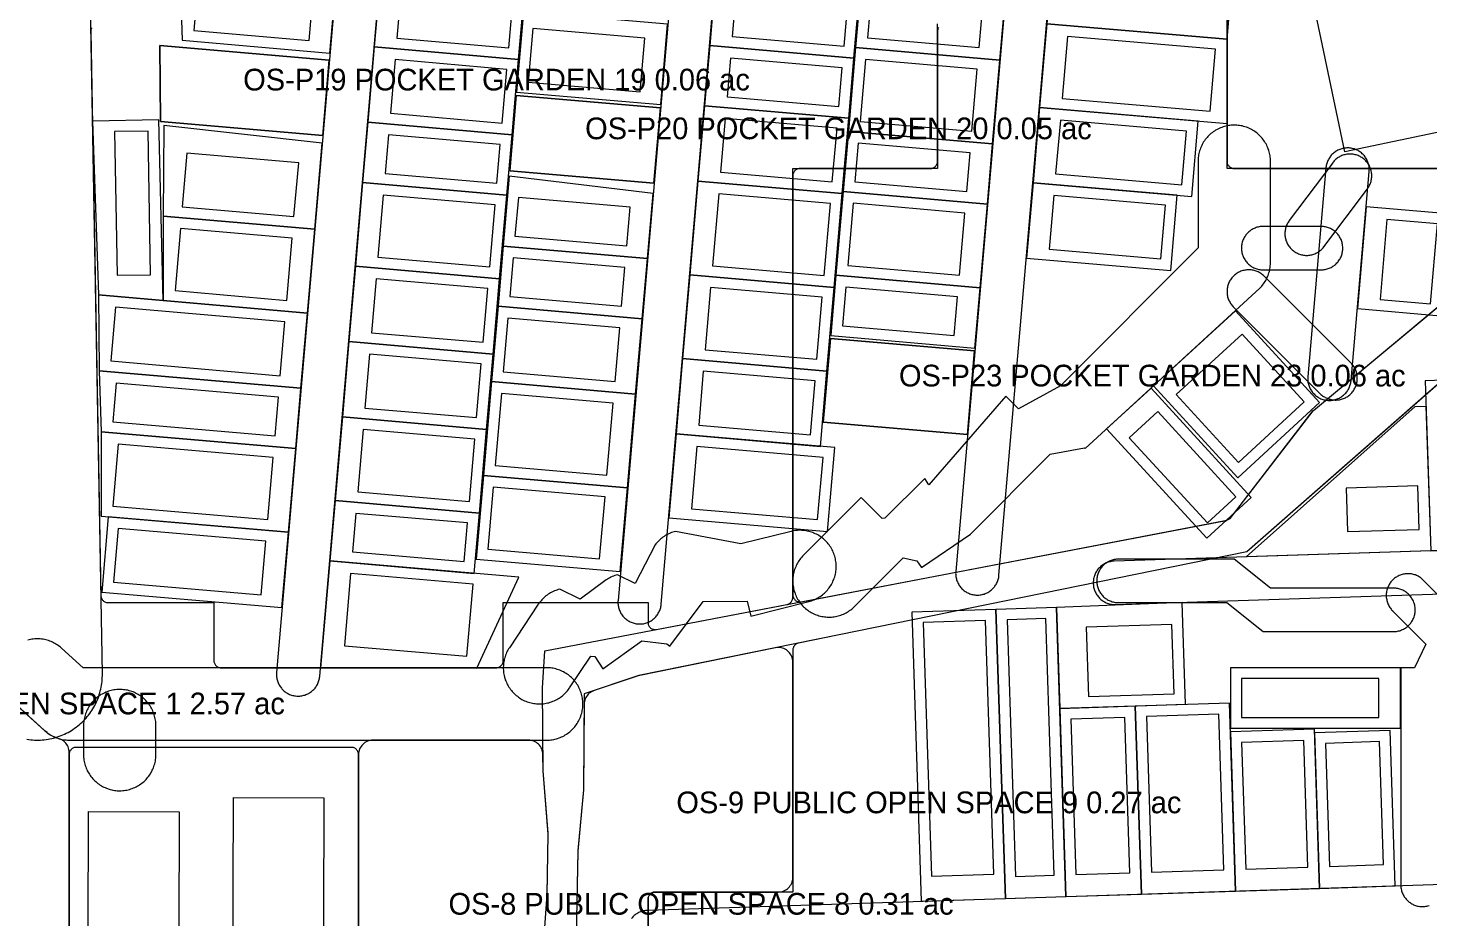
# Model space of a CAD drawing. Extents: x 32 to 940, y -21 to 684.
# Drawn here: x 294.3 to 487.9, y 126.4 to 249.4 of the extents above; entities that cross this region are included whole.
import ezdxf

# ---------------------------------------------------------------- set-up
doc = ezdxf.new("R2010")
doc.units = 0
for name, color, linetype, lineweight in [('BUILDING-CLUBHOUSE', 4, 'Continuous', 0), ('BUILDING-RETAIL', 6, 'Continuous', 0), ('GREEN-IN-VILLAS', 3, 'Continuous', 0), ('GREEN-RC', 3, 'Continuous', 0), ('PLOT', 4, 'Continuous', 0), ('ROAD-PRIMARY', 1, 'Continuous', 0), ('ROAD-TERTIARY', 7, 'Continuous', 0), ('SITE-BOUNDARY', 7, 'Continuous', 0), ('TEXT-ZONE', 7, 'Continuous', 0), ('VILLA-HOUSE', 7, 'Continuous', 0), ('ZONE-CLUBHOUSE', 4, 'Continuous', 0), ('ZONE-RETAIL', 6, 'Continuous', 0), ('ZONE-VILLAS', 2, 'Continuous', 0)]:
    doc.layers.add(name, color=color, linetype=linetype, lineweight=lineweight)

msp = doc.modelspace()

# ---------------------------------------------------------------- linework, layer by layer
at = {"layer": 'BUILDING-CLUBHOUSE'}
msp.add_lwpolyline([(476.3, 232.29), (467.42, 274.47), (488.51, 278.91), (497.39, 236.73)], close=True, dxfattribs=at)
at = {"layer": 'BUILDING-RETAIL'}
for points in [[(335.07, 92.96), (322.55, 93), (322.7, 143.08), (335.22, 143.04)], [(315.06, 91.02), (302.54, 91.06), (302.69, 141.14), (315.21, 141.1)]]:
    msp.add_lwpolyline(points, close=True, dxfattribs=at)
at = {"layer": 'GREEN-IN-VILLAS'}
for points in [[(312.55, 246.99), (312.65, 236.5), (312.65, 236.5), (312.65, 236.5), (335.06, 234.56), (335.06, 234.56), (335.06, 234.57), (335.96, 244.96), (335.96, 244.97), (335.96, 244.97), (312.56, 247), (312.55, 247)], [(360.89, 229.7), (360.9, 229.7), (380.81, 227.98), (380.82, 227.98), (380.82, 227.99), (381.72, 238.38), (381.72, 238.39), (381.71, 238.39), (361.8, 240.11), (361.79, 240.11), (361.79, 240.11), (360.89, 229.71)], [(404.21, 194.96), (404.22, 194.96), (424.13, 193.23), (424.13, 193.23), (424.13, 193.24), (425.13, 204.8), (425.13, 204.8), (425.13, 204.8), (405.22, 206.53), (405.21, 206.53), (405.21, 206.52), (404.21, 194.96)]]:
    msp.add_lwpolyline(points, close=True, dxfattribs=at)
at = {"layer": 'GREEN-RC'}
for points in [[(380, 112), (380, 128.98), (380, 129.02), (380, 129.05), (380.01, 129.15), (380.03, 129.24), (380.06, 129.34), (380.1, 129.43), (380.14, 129.51), (380.2, 129.59), (380.26, 129.67), (380.33, 129.74), (380.4, 129.8), (380.49, 129.86), (380.57, 129.9), (380.66, 129.94), (380.76, 129.97), (380.85, 129.99), (380.95, 130), (380.98, 130), (381.02, 130), (398, 130), (398.2, 130.01), (398.39, 130.04), (398.58, 130.09), (398.77, 130.15), (398.94, 130.24), (399.11, 130.34), (399.27, 130.45), (399.41, 130.59), (399.55, 130.73), (399.66, 130.89), (399.76, 131.06), (399.85, 131.23), (399.91, 131.42), (399.96, 131.61), (399.99, 131.8), (400, 132), (400, 161.8), (399.99, 161.99), (399.96, 162.19), (399.91, 162.38), (399.85, 162.56), (399.76, 162.74), (399.66, 162.91), (399.54, 163.07), (399.41, 163.21), (399.27, 163.35), (399.11, 163.46), (398.94, 163.56), (398.76, 163.65), (398.57, 163.71), (398.38, 163.76), (398.19, 163.79), (397.99, 163.8), (397.8, 163.79), (397.6, 163.76), (397.6, 163.76), (378.86, 159.94), (378.62, 159.88), (372.54, 157.84), (372.36, 157.77), (372.19, 157.69), (372.03, 157.59), (371.88, 157.47), (371.74, 157.34), (371.62, 157.2), (371.5, 157.04), (371.41, 156.88), (371.33, 156.7), (371.26, 156.53), (371.22, 156.34), (371.19, 156.15), (371.18, 155.96), (371.09, 144.18), (371.09, 144.16), (371.09, 144.15), (371.09, 144.13), (371.09, 144.11), (370.32, 135.74), (370.31, 135.6), (369.93, 117.04)], [(300, 92), (300, 148.98), (300, 149.02), (300, 149.05), (300.01, 149.09), (300.02, 149.29), (300.01, 149.49), (299.98, 149.69), (299.93, 149.88), (299.86, 150.07), (299.77, 150.24), (299.67, 150.41), (299.55, 150.57), (299.41, 150.72), (299.27, 150.85), (299.1, 150.97), (298.93, 151.07), (298.75, 151.15), (298.63, 151.19), (298.63, 151.19), (298.24, 151.32), (298.15, 151.35), (297.82, 151.5), (297.73, 151.54), (297.41, 151.72), (297.33, 151.77), (297.03, 151.98), (296.96, 152.04), (296.65, 152.29), (296.62, 152.32), (292.27, 156.27)], [(365.6, 123.26), (366.06, 129.58), (366.06, 129.69), (366.2, 137.93), (366.19, 138.12), (365.5, 146.73), (365.49, 146.75), (365.49, 146.76), (365.49, 146.77), (365.49, 146.77), (365.49, 146.78), (365.49, 146.8), (365.47, 149.02), (365.46, 149.21), (365.43, 149.4), (365.38, 149.59), (365.32, 149.78), (365.23, 149.95), (365.13, 150.12), (365.01, 150.28), (364.88, 150.42), (364.74, 150.55), (364.58, 150.67), (364.41, 150.77), (364.24, 150.85), (364.05, 150.91), (363.86, 150.96), (363.67, 150.99), (363.47, 151), (342, 151), (341.8, 150.99), (341.61, 150.96), (341.42, 150.91), (341.23, 150.85), (341.06, 150.76), (340.89, 150.66), (340.73, 150.55), (340.59, 150.41), (340.45, 150.27), (340.34, 150.11), (340.24, 149.94), (340.15, 149.77), (340.09, 149.58), (340.04, 149.39), (340.01, 149.2), (340, 149), (340, 100.42)]]:
    msp.add_lwpolyline(points, dxfattribs=at)
at = {"layer": 'PLOT'}
for points in [[(389.52, 258.57), (388.52, 247), (408.45, 245.27), (409.45, 256.84)], [(435.83, 258.34), (435.11, 250.01), (460.01, 247.86), (460.73, 256.19)], [(336.05, 245.96), (336.77, 254.29), (315.35, 256.14), (315.63, 247.73)], [(343.09, 257.22), (342.18, 246.8), (362.11, 245.08), (363.01, 255.49)], [(428.61, 244.99), (429.51, 255.4), (409.58, 257.12), (408.68, 246.71)], [(361.83, 240.57), (381.76, 238.85), (382.71, 249.96), (362.79, 251.68)], [(434.11, 238.44), (460, 236.21), (460.01, 247.86), (435.11, 250.01)], [(342.18, 246.8), (341.28, 236.39), (361.21, 234.67), (362.11, 245.08)], [(388.52, 247), (387.8, 238.67), (407.73, 236.94), (408.45, 245.27)], [(427.61, 233.42), (428.61, 244.99), (408.68, 246.71), (407.68, 235.14)], [(387.8, 238.67), (386.9, 228.26), (406.83, 226.53), (407.73, 236.94)], [(434.11, 238.44), (433.21, 228.03), (455.12, 226.14), (456.02, 236.55)], [(303.25, 236.54), (304.05, 212.53), (313.02, 211.75), (312.39, 236.71)], [(341.28, 236.39), (340.56, 228.06), (360.49, 226.34), (361.21, 234.67)], [(333.94, 221.6), (334.97, 233.51), (313.1, 235.95), (313.02, 223.41)], [(426.89, 225.09), (427.61, 233.42), (407.68, 235.14), (406.96, 226.81)], [(379.92, 217.57), (380.69, 226.56), (360.83, 228.95), (359.99, 219.29)], [(340.56, 228.06), (339.56, 216.49), (359.49, 214.77), (360.49, 226.34)], [(386.9, 228.26), (385.78, 215.3), (405.71, 213.57), (406.83, 226.53)], [(425.89, 213.52), (426.89, 225.09), (406.96, 226.81), (405.96, 215.24)], [(433.21, 228.03), (432.31, 217.62), (452.23, 215.9), (453.13, 226.31)], [(479.24, 224.71), (478.03, 210.65), (489.48, 209.66), (499.17, 222.99)], [(332.94, 210.03), (333.94, 221.6), (313.02, 223.41), (313.02, 211.75)], [(379.2, 209.24), (379.92, 217.57), (359.99, 219.29), (359.27, 210.96)], [(339.56, 216.49), (338.66, 206.08), (358.59, 204.35), (359.49, 214.77)], [(385.78, 215.3), (384.78, 203.73), (404.71, 202), (405.71, 213.57)], [(425.17, 205.19), (425.89, 213.52), (405.96, 215.24), (405.24, 206.91)], [(332.04, 199.62), (332.94, 210.03), (304.05, 212.53), (304.15, 202.03)], [(378.29, 198.82), (379.2, 209.24), (359.27, 210.96), (358.37, 200.55)], [(461.16, 210.34), (449.84, 199.96), (461.48, 187.27), (472.8, 197.65)], [(338.66, 206.08), (337.76, 195.67), (357.69, 193.94), (358.59, 204.35)], [(384.78, 203.73), (383.88, 193.31), (403.81, 191.59), (404.71, 202)], [(331.32, 191.29), (332.04, 199.62), (304.15, 202.03), (304.42, 193.61)], [(377.17, 185.86), (378.29, 198.82), (358.37, 200.55), (357.25, 187.59)], [(449.5, 199.65), (443.34, 194), (457.19, 178.89), (463.36, 184.54)], [(488.14, 177.18), (498.59, 177.52), (497.82, 201.01), (487.38, 200.67)], [(337.76, 195.67), (336.76, 184.1), (356.69, 182.37), (357.69, 193.94)], [(488.14, 177.18), (462.63, 176.35), (486.02, 197.12), (487.49, 197.17)], [(330.32, 179.72), (331.32, 191.29), (304.42, 193.61), (304.42, 181.96)], [(383.88, 193.31), (382.88, 181.74), (404.8, 179.85), (405.8, 191.42)], [(376.17, 174.3), (377.17, 185.86), (357.25, 187.59), (356.25, 176.02)], [(336.76, 184.1), (336.04, 175.77), (355.97, 174.04), (356.69, 182.37)], [(329.42, 169.31), (330.32, 179.72), (305.41, 181.87), (304.51, 171.46)], [(334.76, 161), (356.34, 160.95), (362.16, 173.51), (336.04, 175.77)], [(417.76, 128.72), (429.37, 129.09), (428.07, 169.07), (416.46, 168.69)], [(429.37, 129.09), (437.73, 129.37), (436.43, 169.34), (428.07, 169.07)], [(436.43, 169.34), (436.88, 155.35), (454.25, 155.96), (453.79, 170.02)], [(483.98, 152.64), (483.98, 161), (460.48, 161), (460.48, 152.64)], [(437.73, 129.37), (448.17, 129.71), (447.33, 155.69), (436.88, 155.35)], [(448.17, 129.71), (461.17, 130.13), (460.33, 156.11), (447.33, 155.69)], [(461.17, 130.13), (472.78, 130.51), (472.07, 152.49), (460.46, 152.12)], [(472.78, 130.51), (483.23, 130.85), (482.53, 152.33), (472.08, 151.99)]]:
    msp.add_lwpolyline(points, close=True, dxfattribs=at)
at = {"layer": 'ROAD-PRIMARY'}
for points in [[(294.17, 151.11), (294.43, 151.08), (294.7, 151.04), (294.96, 151.02), (295.23, 151.01), (295.5, 151), (295.76, 151), (296.03, 151.01), (296.3, 151.03), (296.56, 151.05), (296.83, 151.08), (297.09, 151.12), (297.35, 151.17), (297.62, 151.23), (297.87, 151.29), (298.13, 151.36), (298.39, 151.44), (298.64, 151.53), (298.89, 151.62), (299.13, 151.72), (299.38, 151.83), (299.62, 151.95), (299.86, 152.07), (300.09, 152.2), (300.32, 152.34), (300.54, 152.48), (300.76, 152.63), (300.98, 152.78), (301.19, 152.95), (301.4, 153.12), (301.6, 153.29), (301.8, 153.47), (301.99, 153.66), (302.17, 153.85), (302.35, 154.05), (302.52, 154.25), (302.69, 154.46), (302.85, 154.67), (303.01, 154.89), (303.16, 155.11), (303.3, 155.34), (303.43, 155.57), (303.56, 155.8), (303.68, 156.04), (303.8, 156.28), (303.9, 156.53), (304, 156.77), (304.09, 157.02), (304.18, 157.28), (304.25, 157.53), (304.32, 157.79), (304.39, 158.05), (304.44, 158.31), (304.49, 158.57), (304.52, 158.84), (304.56, 159.1), (304.58, 159.37), (304.59, 159.63), (304.6, 159.9), (304.6, 160.16), (296.6, 606.16)], [(292.24, 156.3), (296.64, 152.3), (296.78, 152.17), (296.93, 152.05), (297.08, 151.94), (297.24, 151.83), (297.41, 151.73), (297.57, 151.63), (297.74, 151.54), (297.92, 151.46), (298.09, 151.38), (298.27, 151.31), (298.45, 151.25), (298.64, 151.19), (298.82, 151.14), (299.01, 151.1), (299.2, 151.06), (299.39, 151.04), (299.58, 151.02), (299.77, 151), (299.96, 151), (366, 151), (366.19, 151), (366.38, 151.01), (366.58, 151.03), (366.77, 151.06), (366.96, 151.09), (367.14, 151.13), (367.33, 151.18), (367.51, 151.24), (367.7, 151.3), (367.88, 151.37), (368.05, 151.44), (368.23, 151.52), (368.4, 151.61), (368.56, 151.71), (368.73, 151.81), (368.89, 151.92), (369.04, 152.03), (369.19, 152.15), (369.34, 152.28), (369.48, 152.41), (369.61, 152.54), (369.74, 152.69), (369.87, 152.83), (369.99, 152.98), (370.1, 153.14), (370.21, 153.3), (370.31, 153.46), (370.4, 153.63), (370.49, 153.8), (370.57, 153.98), (370.65, 154.15), (370.71, 154.33), (370.77, 154.52), (370.83, 154.7), (370.88, 154.89), (370.91, 155.07), (370.95, 155.26), (370.97, 155.46), (370.99, 155.65), (371, 155.84), (371, 156.03), (371, 156.22), (370.98, 156.42), (370.96, 156.61), (370.94, 156.8), (370.9, 156.99), (370.86, 157.18), (370.81, 157.36), (370.75, 157.54), (370.69, 157.73), (370.62, 157.91), (370.55, 158.08), (370.46, 158.25), (370.37, 158.43), (370.28, 158.59), (370.17, 158.75), (370.06, 158.91), (369.95, 159.07), (369.83, 159.22), (369.7, 159.36), (369.57, 159.5), (369.43, 159.64), (369.29, 159.76), (369.14, 159.89), (368.99, 160.01), (368.83, 160.12), (368.67, 160.22), (368.51, 160.32), (368.34, 160.42), (368.17, 160.5), (368, 160.59), (367.82, 160.66), (367.64, 160.72), (367.45, 160.78), (367.27, 160.84), (367.08, 160.88), (366.89, 160.92), (366.7, 160.95), (366.51, 160.97), (366.32, 160.99), (366.13, 161), (366, 161), (301.93, 161), (298.96, 163.7), (298.82, 163.83), (298.67, 163.95), (298.51, 164.06), (298.36, 164.17), (298.19, 164.27), (298.03, 164.37), (297.86, 164.46), (297.69, 164.54), (297.51, 164.62), (297.33, 164.69), (297.15, 164.75), (296.96, 164.81), (296.78, 164.86), (296.59, 164.9), (296.4, 164.94), (296.21, 164.96), (296.02, 164.98), (295.83, 165), (295.63, 165), (295.44, 165), (295.25, 164.99), (295.06, 164.97), (294.87, 164.95), (294.68, 164.91), (294.49, 164.88), (294.3, 164.83)]]:
    msp.add_lwpolyline(points, dxfattribs=at)
for points in [[(405.14, 168), (405.34, 168.01), (405.53, 168.03), (405.72, 168.05), (405.91, 168.08), (406.1, 168.12), (406.28, 168.17), (406.47, 168.22), (406.65, 168.28), (406.83, 168.35), (407.01, 168.42), (407.18, 168.5), (407.36, 168.59), (407.52, 168.68), (407.69, 168.78), (407.85, 168.89), (408, 169), (408.15, 169.12), (408.3, 169.25), (408.44, 169.38), (408.54, 169.46), (415.26, 176.19), (417.15, 175.77), (417.77, 174.84), (424.54, 179.46), (435.57, 190.5), (440.29, 191.41), (440.38, 191.31), (464.54, 213.46), (464.67, 213.6), (464.8, 213.75), (464.92, 213.9), (465.04, 214.05), (465.15, 214.21), (465.25, 214.37), (465.35, 214.53), (465.44, 214.7), (465.52, 214.87), (465.6, 215.05), (465.68, 215.23), (465.74, 215.41), (465.8, 215.59), (465.85, 215.78), (465.89, 215.97), (465.93, 216.15), (465.96, 216.34), (465.98, 216.54), (465.99, 216.73), (466, 216.92), (466, 217), (466, 231), (466, 231.19), (465.99, 231.38), (465.97, 231.58), (465.94, 231.77), (465.91, 231.96), (465.87, 232.14), (465.82, 232.33), (465.76, 232.51), (465.7, 232.7), (465.63, 232.88), (465.56, 233.05), (465.48, 233.23), (465.39, 233.4), (465.29, 233.56), (465.19, 233.73), (465.08, 233.89), (464.97, 234.04), (464.85, 234.19), (464.72, 234.34), (464.59, 234.48), (464.45, 234.61), (464.31, 234.74), (464.17, 234.87), (464.02, 234.99), (463.86, 235.1), (463.7, 235.21), (463.54, 235.31), (463.37, 235.4), (463.2, 235.49), (463.02, 235.57), (462.85, 235.65), (462.67, 235.71), (462.48, 235.78), (462.3, 235.83), (462.11, 235.88), (461.93, 235.91), (461.74, 235.95), (461.54, 235.97), (461.35, 235.99), (461.16, 236), (460.97, 236), (460.78, 236), (460.58, 235.98), (460.39, 235.96), (460.2, 235.94), (460.01, 235.9), (459.82, 235.86), (459.64, 235.81), (459.45, 235.75), (459.27, 235.69), (459.09, 235.62), (458.92, 235.55), (458.75, 235.46), (458.57, 235.37), (458.41, 235.28), (458.25, 235.17), (458.09, 235.06), (457.93, 234.95), (457.78, 234.83), (457.64, 234.7), (457.5, 234.57), (457.36, 234.43), (457.24, 234.29), (457.11, 234.14), (456.99, 233.99), (456.88, 233.84), (456.77, 233.67), (456.68, 233.51), (456.58, 233.34), (456.5, 233.17), (456.42, 233), (456.34, 232.82), (456.28, 232.64), (456.22, 232.45), (456.16, 232.27), (456.12, 232.08), (456.08, 231.89), (456.05, 231.7), (456.03, 231.51), (456.01, 231.32), (456, 231.13), (456, 231), (456, 219.06), (436.97, 199.98), (431.21, 196.78), (429.46, 198.54), (418.82, 186.26), (418.23, 187.16), (412.71, 181.69), (412.36, 181.64), (409.46, 184.54), (401.46, 176.54), (401.33, 176.4), (401.2, 176.25), (401.08, 176.1), (400.96, 175.95), (400.85, 175.79), (400.75, 175.63), (400.65, 175.47), (400.56, 175.3), (400.48, 175.13), (400.4, 174.95), (400.32, 174.77), (400.26, 174.59), (400.2, 174.41), (400.15, 174.22), (400.11, 174.03), (400.07, 173.85), (400.04, 173.66), (400.02, 173.46), (400.01, 173.27), (400, 173.08), (400, 172.89), (400.01, 172.7), (400.02, 172.5), (400.05, 172.31), (400.08, 172.12), (400.12, 171.94), (400.16, 171.75), (400.21, 171.56), (400.27, 171.38), (400.34, 171.2), (400.41, 171.02), (400.49, 170.84), (400.57, 170.67), (400.67, 170.5), (400.77, 170.34), (400.87, 170.18), (400.98, 170.02), (401.1, 169.87), (401.22, 169.72), (401.35, 169.58), (401.49, 169.44), (401.63, 169.31), (401.77, 169.18), (401.92, 169.06), (402.07, 168.95), (402.23, 168.84), (402.39, 168.73), (402.56, 168.64), (402.73, 168.54), (402.9, 168.46), (403.08, 168.38), (403.26, 168.31), (403.44, 168.25), (403.62, 168.19), (403.81, 168.14), (404, 168.1), (404.19, 168.07), (404.38, 168.04), (404.57, 168.02), (404.76, 168.01), (404.95, 168)], [(365.17, 156), (365.36, 156.01), (365.55, 156.03), (365.74, 156.06), (365.93, 156.09), (366.12, 156.13), (366.31, 156.17), (366.49, 156.23), (366.68, 156.29), (366.86, 156.36), (367.03, 156.43), (367.21, 156.51), (367.38, 156.6), (367.54, 156.7), (367.71, 156.8), (367.87, 156.9), (368.02, 157.02), (368.17, 157.14), (368.32, 157.26), (368.46, 157.39), (368.6, 157.53), (368.73, 157.67), (368.85, 157.81), (368.97, 157.97), (369.09, 158.12), (369.16, 158.23), (372.09, 162.62), (372.63, 162.55), (373.77, 160.84), (379.12, 164.74), (382.6, 164.3), (383, 164), (387.62, 170.17), (393.7, 170.21), (394.21, 168.15), (402.21, 170.15), (402.4, 170.2), (402.58, 170.26), (402.76, 170.32), (402.94, 170.39), (403.12, 170.47), (403.29, 170.56), (403.46, 170.65), (403.62, 170.74), (403.79, 170.85), (403.94, 170.96), (404.1, 171.07), (404.25, 171.2), (404.39, 171.32), (404.53, 171.46), (404.66, 171.6), (404.79, 171.74), (404.91, 171.89), (405.03, 172.04), (405.14, 172.2), (405.25, 172.36), (405.34, 172.52), (405.44, 172.69), (405.52, 172.87), (405.6, 173.04), (405.67, 173.22), (405.74, 173.4), (405.8, 173.58), (405.85, 173.77), (405.89, 173.96), (405.93, 174.15), (405.96, 174.34), (405.98, 174.53), (405.99, 174.72), (406, 174.91), (406, 175.1), (405.99, 175.29), (405.98, 175.49), (405.95, 175.68), (405.92, 175.87), (405.89, 176.06), (405.84, 176.24), (405.79, 176.43), (405.73, 176.61), (405.67, 176.79), (405.6, 176.97), (405.52, 177.15), (405.43, 177.32), (405.34, 177.49), (405.24, 177.65), (405.13, 177.81), (405.02, 177.97), (404.9, 178.12), (404.78, 178.27), (404.65, 178.41), (404.52, 178.55), (404.38, 178.68), (404.24, 178.81), (404.09, 178.93), (403.93, 179.05), (403.78, 179.16), (403.61, 179.26), (403.45, 179.36), (403.28, 179.45), (403.11, 179.53), (402.93, 179.61), (402.75, 179.68), (402.57, 179.75), (402.39, 179.8), (402.2, 179.85), (402.01, 179.9), (401.82, 179.93), (401.63, 179.96), (401.44, 179.98), (401.25, 179.99), (401.06, 180), (400.87, 180), (400.67, 179.99), (400.48, 179.97), (400.29, 179.95), (400.1, 179.92), (399.91, 179.88), (399.79, 179.85), (392.84, 178.11), (383.79, 179.85), (383.6, 179.8), (383.42, 179.74), (383.24, 179.68), (383.06, 179.61), (382.88, 179.53), (382.71, 179.44), (382.54, 179.35), (382.38, 179.26), (382.21, 179.15), (382.06, 179.04), (381.9, 178.93), (381.75, 178.8), (381.61, 178.68), (381.47, 178.54), (381.34, 178.4), (381.21, 178.26), (381.09, 178.11), (381, 178), (378.21, 172.66), (375.79, 173.85), (375.6, 173.8), (375.42, 173.74), (375.24, 173.68), (375.06, 173.61), (374.88, 173.53), (374.71, 173.44), (374.54, 173.35), (374.38, 173.26), (374.23, 173.16), (370.61, 170.46), (367.79, 171.85), (367.6, 171.8), (367.42, 171.74), (367.24, 171.68), (367.06, 171.61), (366.88, 171.53), (366.71, 171.44), (366.54, 171.35), (366.38, 171.26), (366.21, 171.15), (366.06, 171.04), (365.9, 170.93), (365.75, 170.8), (365.61, 170.68), (365.47, 170.54), (365.34, 170.4), (365.21, 170.26), (365.09, 170.11), (364.97, 169.96), (364.86, 169.8), (364.84, 169.77), (360.84, 163.77), (360.74, 163.61), (360.64, 163.45), (360.55, 163.28), (360.46, 163.1), (360.39, 162.93), (360.32, 162.75), (360.25, 162.57), (360.19, 162.38), (360.14, 162.2), (360.1, 162.01), (360.07, 161.82), (360.04, 161.63), (360.02, 161.44), (360.01, 161.25), (360, 161.06), (360, 160.86), (360.01, 160.67), (360.03, 160.48), (360.05, 160.29), (360.08, 160.1), (360.12, 159.91), (360.17, 159.72), (360.22, 159.54), (360.28, 159.35), (360.35, 159.18), (360.42, 159), (360.5, 158.82), (360.59, 158.65), (360.68, 158.48), (360.78, 158.32), (360.89, 158.16), (361, 158), (361.12, 157.85), (361.24, 157.7), (361.37, 157.56), (361.5, 157.42), (361.64, 157.29), (361.79, 157.17), (361.94, 157.05), (362.09, 156.93), (362.25, 156.82), (362.42, 156.72), (362.58, 156.62), (362.75, 156.53), (362.93, 156.45), (363.1, 156.37), (363.28, 156.31), (363.46, 156.24), (363.65, 156.19), (363.83, 156.14), (364.02, 156.1), (364.21, 156.06), (364.4, 156.04), (364.59, 156.02), (364.78, 156), (364.98, 156)], [(307.22, 144), (307.42, 144.02), (307.61, 144.04), (307.8, 144.06), (307.99, 144.1), (308.18, 144.14), (308.36, 144.19), (308.55, 144.25), (308.73, 144.31), (308.91, 144.38), (309.08, 144.45), (309.25, 144.54), (309.43, 144.63), (309.59, 144.72), (309.75, 144.83), (309.91, 144.94), (310.07, 145.05), (310.22, 145.17), (310.36, 145.3), (310.5, 145.43), (310.64, 145.57), (310.76, 145.71), (310.89, 145.86), (311.01, 146.01), (311.12, 146.16), (311.23, 146.33), (311.32, 146.49), (311.42, 146.66), (311.5, 146.83), (311.58, 147), (311.66, 147.18), (311.72, 147.36), (311.78, 147.55), (311.84, 147.73), (311.88, 147.92), (311.92, 148.11), (311.95, 148.3), (311.97, 148.49), (311.99, 148.68), (312, 148.87), (312, 149), (312, 153), (312, 153.19), (311.99, 153.38), (311.97, 153.58), (311.94, 153.77), (311.91, 153.96), (311.87, 154.14), (311.82, 154.33), (311.76, 154.51), (311.7, 154.7), (311.63, 154.88), (311.56, 155.05), (311.48, 155.23), (311.39, 155.4), (311.29, 155.56), (311.19, 155.73), (311.08, 155.89), (310.97, 156.04), (310.85, 156.19), (310.72, 156.34), (310.59, 156.48), (310.45, 156.61), (310.31, 156.74), (310.17, 156.87), (310.02, 156.99), (309.86, 157.1), (309.7, 157.21), (309.54, 157.31), (309.37, 157.4), (309.2, 157.49), (309.02, 157.57), (308.85, 157.65), (308.67, 157.71), (308.48, 157.78), (308.3, 157.83), (308.11, 157.88), (307.93, 157.91), (307.74, 157.95), (307.54, 157.97), (307.35, 157.99), (307.16, 158), (306.97, 158), (306.78, 158), (306.58, 157.98), (306.39, 157.96), (306.2, 157.94), (306.01, 157.9), (305.82, 157.86), (305.64, 157.81), (305.45, 157.75), (305.27, 157.69), (305.09, 157.62), (304.92, 157.55), (304.75, 157.46), (304.57, 157.37), (304.41, 157.28), (304.25, 157.17), (304.09, 157.06), (303.93, 156.95), (303.78, 156.83), (303.64, 156.7), (303.5, 156.57), (303.36, 156.43), (303.24, 156.29), (303.11, 156.14), (302.99, 155.99), (302.88, 155.84), (302.77, 155.67), (302.68, 155.51), (302.58, 155.34), (302.5, 155.17), (302.42, 155), (302.34, 154.82), (302.28, 154.64), (302.22, 154.45), (302.16, 154.27), (302.12, 154.08), (302.08, 153.89), (302.05, 153.7), (302.03, 153.51), (302.01, 153.32), (302, 153.13), (302, 153), (302, 149), (302, 148.81), (302.01, 148.62), (302.03, 148.42), (302.06, 148.23), (302.09, 148.04), (302.13, 147.86), (302.18, 147.67), (302.24, 147.49), (302.3, 147.3), (302.37, 147.12), (302.44, 146.95), (302.52, 146.77), (302.61, 146.6), (302.71, 146.44), (302.81, 146.27), (302.92, 146.11), (303.03, 145.96), (303.15, 145.81), (303.28, 145.66), (303.41, 145.52), (303.55, 145.39), (303.69, 145.26), (303.83, 145.13), (303.98, 145.01), (304.14, 144.9), (304.3, 144.79), (304.46, 144.69), (304.63, 144.6), (304.8, 144.51), (304.98, 144.43), (305.15, 144.35), (305.33, 144.29), (305.52, 144.22), (305.7, 144.17), (305.89, 144.12), (306.07, 144.09), (306.26, 144.05), (306.46, 144.03), (306.65, 144.01), (306.84, 144), (307.03, 144)]]:
    msp.add_lwpolyline(points, close=True, dxfattribs=at)
at = {"layer": 'ROAD-TERTIARY'}
for points in [[(442.94, 410.42), (422.52, 174.3), (422.51, 174.16), (422.5, 174.01), (422.51, 173.87), (422.52, 173.72), (422.54, 173.58), (422.57, 173.44), (422.6, 173.3), (422.64, 173.16), (422.68, 173.02), (422.74, 172.89), (422.8, 172.76), (422.86, 172.63), (422.93, 172.5), (423.01, 172.38), (423.09, 172.26), (423.18, 172.15), (423.27, 172.04), (423.37, 171.93), (423.48, 171.83), (423.59, 171.74), (423.7, 171.65), (423.82, 171.56), (423.94, 171.49), (424.06, 171.41), (424.19, 171.35), (424.32, 171.29), (424.46, 171.23), (424.59, 171.19), (424.73, 171.14), (424.87, 171.11), (425.01, 171.08), (425.16, 171.06), (425.3, 171.05), (425.44, 171.04), (425.59, 171.04), (425.73, 171.05), (425.88, 171.07), (426.02, 171.09), (426.16, 171.12), (426.3, 171.15), (426.44, 171.19), (426.58, 171.24), (426.71, 171.3), (426.84, 171.36), (426.97, 171.42), (427.09, 171.5), (427.21, 171.58), (427.33, 171.66), (427.44, 171.75), (427.55, 171.85), (427.65, 171.95), (427.75, 172.06), (427.85, 172.17), (427.93, 172.28), (428.01, 172.4), (428.09, 172.52), (428.16, 172.65), (428.23, 172.78), (428.28, 172.91), (428.33, 173.05), (428.38, 173.18), (428.42, 173.32), (428.45, 173.46), (428.47, 173.61), (428.49, 173.75), (428.49, 173.78), (448.92, 409.9)], [(345.12, 350.63), (328.66, 160.34), (328.65, 160.19), (328.65, 160.05), (328.66, 159.91), (328.67, 159.76), (328.69, 159.62), (328.71, 159.47), (328.75, 159.34), (328.79, 159.2), (328.83, 159.06), (328.88, 158.92), (328.94, 158.79), (329.01, 158.66), (329.08, 158.54), (329.16, 158.41), (329.24, 158.3), (329.33, 158.18), (329.42, 158.07), (329.52, 157.97), (329.62, 157.87), (329.73, 157.77), (329.85, 157.68), (329.96, 157.6), (330.09, 157.52), (330.21, 157.45), (330.34, 157.38), (330.47, 157.32), (330.61, 157.27), (330.74, 157.22), (330.88, 157.18), (331.02, 157.15), (331.16, 157.12), (331.31, 157.1), (331.45, 157.09), (331.59, 157.08), (331.74, 157.08), (331.88, 157.09), (332.02, 157.1), (332.17, 157.12), (332.31, 157.15), (332.45, 157.19), (332.59, 157.23), (332.72, 157.28), (332.86, 157.33), (332.99, 157.39), (333.12, 157.46), (333.24, 157.53), (333.36, 157.61), (333.48, 157.7), (333.59, 157.79), (333.7, 157.88), (333.8, 157.99), (333.9, 158.09), (333.99, 158.2), (334.08, 158.32), (334.16, 158.44), (334.24, 158.56), (334.31, 158.69), (334.37, 158.81), (334.43, 158.95), (334.48, 159.08), (334.53, 159.22), (334.56, 159.36), (334.6, 159.5), (334.62, 159.64), (334.64, 159.78), (334.64, 159.82), (351.1, 350.11)], [(391.36, 349.64), (375.85, 170.31), (375.84, 170.16), (375.84, 170.02), (375.84, 169.88), (375.85, 169.73), (375.87, 169.59), (375.9, 169.45), (375.93, 169.31), (375.97, 169.17), (376.02, 169.03), (376.07, 168.9), (376.13, 168.76), (376.19, 168.63), (376.26, 168.51), (376.34, 168.39), (376.42, 168.27), (376.51, 168.15), (376.61, 168.04), (376.7, 167.94), (376.81, 167.84), (376.92, 167.74), (377.03, 167.65), (377.15, 167.57), (377.27, 167.49), (377.39, 167.42), (377.52, 167.35), (377.65, 167.29), (377.79, 167.24), (377.93, 167.19), (378.06, 167.15), (378.2, 167.12), (378.35, 167.09), (378.49, 167.07), (378.63, 167.06), (378.78, 167.05), (378.92, 167.05), (379.07, 167.06), (379.21, 167.07), (379.35, 167.09), (379.49, 167.12), (379.63, 167.16), (379.77, 167.2), (379.91, 167.25), (380.04, 167.3), (380.17, 167.36), (380.3, 167.43), (380.43, 167.5), (380.55, 167.58), (380.66, 167.67), (380.77, 167.76), (380.88, 167.86), (380.99, 167.96), (381.08, 168.06), (381.18, 168.17), (381.26, 168.29), (381.35, 168.41), (381.42, 168.53), (381.49, 168.66), (381.56, 168.78), (381.62, 168.92), (381.67, 169.05), (381.71, 169.19), (381.75, 169.33), (381.78, 169.47), (381.81, 169.61), (381.82, 169.76), (381.83, 169.79), (397.34, 349.12)], [(639.31, 182.08), (444.42, 175.74), (444.27, 175.73), (444.13, 175.71), (443.99, 175.69), (443.85, 175.66), (443.7, 175.63), (443.57, 175.59), (443.43, 175.54), (443.3, 175.48), (443.17, 175.42), (443.04, 175.35), (442.92, 175.28), (442.8, 175.2), (442.68, 175.11), (442.57, 175.02), (442.46, 174.92), (442.36, 174.82), (442.26, 174.72), (442.17, 174.61), (442.08, 174.49), (442, 174.37), (441.92, 174.25), (441.85, 174.12), (441.79, 173.99), (441.73, 173.86), (441.68, 173.72), (441.64, 173.59), (441.6, 173.45), (441.57, 173.31), (441.55, 173.16), (441.53, 173.02), (441.52, 172.88), (441.51, 172.73), (441.52, 172.59), (441.53, 172.44), (441.55, 172.3), (441.57, 172.16), (441.6, 172.02), (441.64, 171.88), (441.69, 171.74), (441.74, 171.6), (441.8, 171.47), (441.86, 171.34), (441.93, 171.22), (442.01, 171.09), (442.09, 170.97), (442.18, 170.86), (442.27, 170.75), (442.37, 170.64), (442.47, 170.54), (442.58, 170.45), (442.69, 170.36), (442.81, 170.27), (442.93, 170.19), (443.05, 170.12), (443.18, 170.05), (443.31, 169.99), (443.44, 169.94), (443.58, 169.89), (443.72, 169.85), (443.86, 169.81), (444, 169.78), (444.14, 169.76), (444.29, 169.75), (444.43, 169.74), (444.58, 169.74), (444.61, 169.74), (639.51, 176.09)], [(493.15, 167.09), (487.12, 173.12), (487.02, 173.22), (486.91, 173.31), (486.79, 173.41), (486.68, 173.49), (486.55, 173.57), (486.43, 173.64), (486.3, 173.7), (486.17, 173.76), (486.03, 173.82), (485.9, 173.86), (485.76, 173.9), (485.62, 173.94), (485.48, 173.96), (485.33, 173.98), (485.19, 173.99), (485.05, 174), (484.9, 174), (484.76, 173.99), (484.61, 173.97), (484.47, 173.95), (484.33, 173.92), (484.19, 173.89), (484.05, 173.85), (483.92, 173.8), (483.78, 173.74), (483.65, 173.68), (483.52, 173.61), (483.4, 173.54), (483.28, 173.46), (483.16, 173.37), (483.05, 173.28), (482.94, 173.18), (482.84, 173.08), (482.74, 172.98), (482.65, 172.87), (482.56, 172.75), (482.48, 172.63), (482.41, 172.51), (482.34, 172.38), (482.27, 172.25), (482.22, 172.12), (482.17, 171.98), (482.12, 171.85), (482.08, 171.71), (482.05, 171.56), (482.03, 171.42), (482.01, 171.28), (482, 171.13), (482, 170.99), (482, 170.85), (482.01, 170.7), (482.03, 170.56), (482.06, 170.42), (482.09, 170.28), (482.13, 170.14), (482.17, 170), (482.22, 169.86), (482.28, 169.73), (482.35, 169.6), (482.42, 169.48), (482.49, 169.35), (482.57, 169.24), (482.66, 169.12), (482.75, 169.01), (482.85, 168.9), (482.88, 168.88), (487.49, 164.26), (485.91, 161), (484, 161), (484, 131), (484, 130.86), (484.01, 130.71), (484.03, 130.57), (484.06, 130.43), (484.09, 130.28), (484.12, 130.15), (484.17, 130.01), (484.22, 129.87), (484.28, 129.74), (484.34, 129.61), (484.41, 129.48), (484.49, 129.36), (484.57, 129.24), (484.66, 129.13), (484.75, 129.02), (484.85, 128.91), (484.95, 128.81), (485.06, 128.71), (485.17, 128.62), (485.29, 128.54), (485.41, 128.46), (485.53, 128.38), (485.66, 128.32), (485.79, 128.25), (485.92, 128.2), (486.06, 128.15), (486.2, 128.11), (486.34, 128.07), (486.48, 128.05), (486.62, 128.02), (486.77, 128.01), (486.91, 128), (487.05, 128), (487.2, 128.01), (487.34, 128.02), (487.49, 128.04), (487.63, 128.07), (487.77, 128.1), (487.91, 128.14)], [(599.84, 134.62), (379.95, 127.46), (379.81, 127.46), (379.67, 127.44), (379.52, 127.42), (379.38, 127.39), (379.24, 127.36), (379.1, 127.31), (378.97, 127.26), (378.83, 127.21), (378.7, 127.15), (378.58, 127.08), (378.45, 127), (378.33, 126.92), (378.21, 126.84), (378.1, 126.75), (378, 126.65), (377.89, 126.55), (377.8, 126.44), (377.7, 126.33)]]:
    msp.add_lwpolyline(points, dxfattribs=at)
for points in [[(474.38, 197.96), (474.53, 197.97), (474.67, 198), (474.81, 198.02), (474.95, 198.06), (475.09, 198.1), (475.23, 198.15), (475.36, 198.2), (475.49, 198.26), (475.62, 198.33), (475.74, 198.41), (475.86, 198.49), (475.98, 198.57), (476.09, 198.66), (476.2, 198.76), (476.3, 198.86), (476.4, 198.96), (476.5, 199.07), (476.58, 199.19), (476.67, 199.31), (476.74, 199.43), (476.81, 199.56), (476.88, 199.69), (476.93, 199.82), (476.98, 199.95), (477.03, 200.09), (477.07, 200.23), (477.1, 200.37), (477.12, 200.51), (477.14, 200.66), (477.14, 200.69), (479.64, 229.58), (479.65, 229.73), (479.65, 229.87), (479.65, 230.02), (479.64, 230.16), (479.62, 230.31), (479.59, 230.45), (479.56, 230.59), (479.52, 230.73), (479.48, 230.86), (479.42, 231), (479.36, 231.13), (479.3, 231.26), (479.23, 231.38), (479.15, 231.51), (479.07, 231.62), (478.98, 231.74), (478.88, 231.85), (478.79, 231.95), (478.68, 232.05), (478.57, 232.15), (478.46, 232.24), (478.34, 232.32), (478.22, 232.4), (478.1, 232.47), (477.97, 232.54), (477.84, 232.6), (477.7, 232.65), (477.57, 232.7), (477.43, 232.74), (477.29, 232.78), (477.14, 232.8), (477, 232.82), (476.86, 232.84), (476.71, 232.84), (476.57, 232.84), (476.43, 232.83), (476.28, 232.82), (476.14, 232.8), (476, 232.77), (475.86, 232.74), (475.72, 232.69), (475.58, 232.65), (475.45, 232.59), (475.32, 232.53), (475.19, 232.46), (475.07, 232.39), (474.94, 232.31), (474.83, 232.22), (474.72, 232.13), (474.61, 232.04), (474.5, 231.94), (474.41, 231.83), (474.31, 231.72), (474.23, 231.6), (474.14, 231.49), (474.07, 231.36), (474, 231.24), (473.93, 231.11), (473.88, 230.97), (473.82, 230.84), (473.78, 230.7), (473.74, 230.56), (473.71, 230.42), (473.69, 230.28), (473.67, 230.14), (473.67, 230.1), (471.17, 201.21), (471.16, 201.06), (471.15, 200.92), (471.16, 200.78), (471.17, 200.63), (471.19, 200.49), (471.22, 200.35), (471.25, 200.21), (471.29, 200.07), (471.33, 199.93), (471.39, 199.8), (471.44, 199.66), (471.51, 199.53), (471.58, 199.41), (471.66, 199.29), (471.74, 199.17), (471.83, 199.06), (471.92, 198.94), (472.02, 198.84), (472.13, 198.74), (472.24, 198.65), (472.35, 198.56), (472.47, 198.47), (472.59, 198.39), (472.71, 198.32), (472.84, 198.25), (472.97, 198.19), (473.11, 198.14), (473.24, 198.09), (473.38, 198.05), (473.52, 198.02), (473.66, 197.99), (473.81, 197.97), (473.95, 197.96), (474.1, 197.95), (474.24, 197.95)], [(471.15, 218), (471.29, 218.01), (471.43, 218.03), (471.58, 218.06), (471.72, 218.09), (471.86, 218.12), (471.99, 218.17), (472.13, 218.22), (472.26, 218.28), (472.39, 218.34), (472.52, 218.41), (472.64, 218.49), (472.76, 218.57), (472.87, 218.66), (472.99, 218.75), (473.09, 218.85), (473.19, 218.95), (473.29, 219.06), (473.38, 219.17), (473.4, 219.2), (479.4, 227.2), (479.48, 227.32), (479.56, 227.44), (479.63, 227.56), (479.7, 227.69), (479.76, 227.82), (479.81, 227.96), (479.86, 228.09), (479.9, 228.23), (479.93, 228.37), (479.96, 228.52), (479.98, 228.66), (479.99, 228.8), (480, 228.95), (480, 229.09), (479.99, 229.24), (479.98, 229.38), (479.95, 229.52), (479.93, 229.66), (479.89, 229.8), (479.85, 229.94), (479.8, 230.08), (479.74, 230.21), (479.68, 230.34), (479.62, 230.47), (479.54, 230.59), (479.46, 230.72), (479.38, 230.83), (479.29, 230.94), (479.19, 231.05), (479.09, 231.15), (478.98, 231.25), (478.87, 231.34), (478.76, 231.43), (478.64, 231.51), (478.51, 231.59), (478.39, 231.66), (478.26, 231.72), (478.13, 231.78), (477.99, 231.83), (477.85, 231.88), (477.71, 231.91), (477.57, 231.94), (477.43, 231.97), (477.29, 231.99), (477.14, 232), (477, 232), (476.85, 232), (476.71, 231.99), (476.57, 231.97), (476.42, 231.94), (476.28, 231.91), (476.14, 231.88), (476.01, 231.83), (475.87, 231.78), (475.74, 231.72), (475.61, 231.66), (475.48, 231.59), (475.36, 231.51), (475.24, 231.43), (475.13, 231.34), (475.01, 231.25), (474.91, 231.15), (474.81, 231.05), (474.71, 230.94), (474.62, 230.83), (474.6, 230.8), (468.6, 222.8), (468.52, 222.68), (468.44, 222.56), (468.37, 222.44), (468.3, 222.31), (468.24, 222.18), (468.19, 222.04), (468.14, 221.91), (468.1, 221.77), (468.07, 221.63), (468.04, 221.48), (468.02, 221.34), (468.01, 221.2), (468, 221.05), (468, 220.91), (468.01, 220.76), (468.02, 220.62), (468.05, 220.48), (468.07, 220.34), (468.11, 220.2), (468.15, 220.06), (468.2, 219.92), (468.26, 219.79), (468.32, 219.66), (468.38, 219.53), (468.46, 219.41), (468.54, 219.28), (468.62, 219.17), (468.71, 219.06), (468.81, 218.95), (468.91, 218.85), (469.02, 218.75), (469.13, 218.66), (469.24, 218.57), (469.36, 218.49), (469.49, 218.41), (469.61, 218.34), (469.74, 218.28), (469.87, 218.22), (470.01, 218.17), (470.15, 218.12), (470.29, 218.09), (470.43, 218.06), (470.57, 218.03), (470.71, 218.01), (470.86, 218), (471, 218)], [(473.14, 216), (473.29, 216.01), (473.43, 216.03), (473.57, 216.06), (473.71, 216.09), (473.86, 216.12), (473.99, 216.17), (474.13, 216.22), (474.26, 216.28), (474.39, 216.34), (474.52, 216.41), (474.64, 216.49), (474.76, 216.57), (474.87, 216.66), (474.98, 216.75), (475.09, 216.85), (475.19, 216.95), (475.29, 217.06), (475.38, 217.17), (475.46, 217.29), (475.54, 217.41), (475.62, 217.53), (475.68, 217.66), (475.75, 217.79), (475.8, 217.92), (475.85, 218.06), (475.89, 218.2), (475.93, 218.34), (475.95, 218.48), (475.98, 218.62), (475.99, 218.77), (476, 218.91), (476, 219.05), (475.99, 219.2), (475.98, 219.34), (475.96, 219.49), (475.93, 219.63), (475.9, 219.77), (475.86, 219.91), (475.81, 220.04), (475.76, 220.18), (475.7, 220.31), (475.63, 220.44), (475.56, 220.56), (475.48, 220.68), (475.4, 220.8), (475.31, 220.91), (475.21, 221.02), (475.12, 221.13), (475.01, 221.23), (474.9, 221.32), (474.79, 221.41), (474.67, 221.49), (474.55, 221.57), (474.42, 221.64), (474.29, 221.71), (474.16, 221.77), (474.03, 221.82), (473.89, 221.87), (473.75, 221.91), (473.61, 221.94), (473.47, 221.96), (473.32, 221.98), (473.18, 222), (473.04, 222), (465, 222), (464.86, 222), (464.71, 221.99), (464.57, 221.97), (464.43, 221.94), (464.29, 221.91), (464.14, 221.88), (464.01, 221.83), (463.87, 221.78), (463.74, 221.72), (463.61, 221.66), (463.48, 221.59), (463.36, 221.51), (463.24, 221.43), (463.13, 221.34), (463.02, 221.25), (462.91, 221.15), (462.81, 221.05), (462.71, 220.94), (462.62, 220.83), (462.54, 220.71), (462.46, 220.59), (462.38, 220.47), (462.32, 220.34), (462.25, 220.21), (462.2, 220.08), (462.15, 219.94), (462.11, 219.8), (462.07, 219.66), (462.05, 219.52), (462.02, 219.38), (462.01, 219.23), (462, 219.09), (462, 218.95), (462.01, 218.8), (462.02, 218.66), (462.04, 218.51), (462.07, 218.37), (462.1, 218.23), (462.14, 218.09), (462.19, 217.96), (462.24, 217.82), (462.3, 217.69), (462.37, 217.56), (462.44, 217.44), (462.52, 217.32), (462.6, 217.2), (462.69, 217.09), (462.79, 216.98), (462.88, 216.87), (462.99, 216.77), (463.1, 216.68), (463.21, 216.59), (463.33, 216.51), (463.45, 216.43), (463.58, 216.36), (463.71, 216.29), (463.84, 216.23), (463.97, 216.18), (464.11, 216.13), (464.25, 216.09), (464.39, 216.06), (464.53, 216.04), (464.68, 216.02), (464.82, 216), (464.96, 216), (473, 216)], [(475.1, 198), (475.24, 198.01), (475.39, 198.03), (475.53, 198.05), (475.67, 198.08), (475.81, 198.11), (475.95, 198.15), (476.08, 198.2), (476.22, 198.26), (476.35, 198.32), (476.48, 198.39), (476.6, 198.46), (476.72, 198.54), (476.84, 198.63), (476.95, 198.72), (477.06, 198.82), (477.16, 198.92), (477.26, 199.02), (477.35, 199.13), (477.44, 199.25), (477.52, 199.37), (477.59, 199.49), (477.66, 199.62), (477.73, 199.75), (477.78, 199.88), (477.83, 200.02), (477.88, 200.15), (477.92, 200.29), (477.95, 200.44), (477.97, 200.58), (477.99, 200.72), (478, 200.87), (478, 201.01), (478, 201.15), (477.99, 201.3), (477.97, 201.44), (477.94, 201.58), (477.91, 201.72), (477.87, 201.86), (477.83, 202), (477.78, 202.14), (477.72, 202.27), (477.65, 202.4), (477.58, 202.52), (477.51, 202.65), (477.43, 202.76), (477.34, 202.88), (477.25, 202.99), (477.15, 203.1), (465.12, 215.12), (465.02, 215.22), (464.91, 215.31), (464.79, 215.41), (464.68, 215.49), (464.55, 215.57), (464.43, 215.64), (464.3, 215.7), (464.17, 215.76), (464.03, 215.82), (463.9, 215.86), (463.76, 215.9), (463.62, 215.94), (463.48, 215.96), (463.33, 215.98), (463.19, 215.99), (463.05, 216), (462.9, 216), (462.76, 215.99), (462.61, 215.97), (462.47, 215.95), (462.33, 215.92), (462.19, 215.89), (462.05, 215.85), (461.92, 215.8), (461.78, 215.74), (461.65, 215.68), (461.52, 215.61), (461.4, 215.54), (461.28, 215.46), (461.16, 215.37), (461.05, 215.28), (460.94, 215.18), (460.84, 215.08), (460.74, 214.98), (460.65, 214.87), (460.56, 214.75), (460.48, 214.63), (460.41, 214.51), (460.34, 214.38), (460.27, 214.25), (460.22, 214.12), (460.17, 213.98), (460.12, 213.85), (460.08, 213.71), (460.05, 213.56), (460.03, 213.42), (460.01, 213.28), (460, 213.13), (460, 212.99), (460, 212.85), (460.01, 212.7), (460.03, 212.56), (460.06, 212.42), (460.09, 212.28), (460.13, 212.14), (460.17, 212), (460.22, 211.86), (460.28, 211.73), (460.35, 211.6), (460.42, 211.48), (460.49, 211.35), (460.57, 211.24), (460.66, 211.12), (460.75, 211.01), (460.85, 210.9), (472.88, 198.88), (472.98, 198.78), (473.09, 198.69), (473.21, 198.59), (473.32, 198.51), (473.45, 198.43), (473.57, 198.36), (473.7, 198.3), (473.83, 198.24), (473.97, 198.18), (474.1, 198.14), (474.24, 198.1), (474.38, 198.06), (474.52, 198.04), (474.67, 198.02), (474.81, 198.01), (474.95, 198)], [(483.14, 166), (483.29, 166.01), (483.43, 166.03), (483.57, 166.06), (483.71, 166.09), (483.86, 166.12), (483.99, 166.17), (484.13, 166.22), (484.26, 166.28), (484.39, 166.34), (484.52, 166.41), (484.64, 166.49), (484.76, 166.57), (484.87, 166.66), (484.98, 166.75), (485.09, 166.85), (485.19, 166.95), (485.29, 167.06), (485.38, 167.17), (485.46, 167.29), (485.54, 167.41), (485.62, 167.53), (485.68, 167.66), (485.75, 167.79), (485.8, 167.92), (485.85, 168.06), (485.89, 168.2), (485.93, 168.34), (485.95, 168.48), (485.98, 168.62), (485.99, 168.77), (486, 168.91), (486, 169.05), (485.99, 169.2), (485.98, 169.34), (485.96, 169.49), (485.93, 169.63), (485.9, 169.77), (485.86, 169.91), (485.81, 170.04), (485.76, 170.18), (485.7, 170.31), (485.63, 170.44), (485.56, 170.56), (485.48, 170.68), (485.4, 170.8), (485.31, 170.91), (485.21, 171.02), (485.12, 171.13), (485.01, 171.23), (484.9, 171.32), (484.79, 171.41), (484.67, 171.49), (484.55, 171.57), (484.42, 171.64), (484.29, 171.71), (484.16, 171.77), (484.03, 171.82), (483.89, 171.87), (483.75, 171.91), (483.61, 171.94), (483.47, 171.96), (483.32, 171.98), (483.18, 172), (483.04, 172), (466.02, 172), (461, 176), (445, 176), (444.86, 176), (444.71, 175.99), (444.57, 175.97), (444.43, 175.94), (444.29, 175.91), (444.14, 175.88), (444.01, 175.83), (443.87, 175.78), (443.74, 175.72), (443.61, 175.66), (443.48, 175.59), (443.36, 175.51), (443.24, 175.43), (443.13, 175.34), (443.02, 175.25), (442.91, 175.15), (442.81, 175.05), (442.71, 174.94), (442.62, 174.83), (442.54, 174.71), (442.46, 174.59), (442.38, 174.47), (442.32, 174.34), (442.25, 174.21), (442.2, 174.08), (442.15, 173.94), (442.11, 173.8), (442.07, 173.66), (442.05, 173.52), (442.02, 173.38), (442.01, 173.23), (442, 173.09), (442, 172.95), (442.01, 172.8), (442.02, 172.66), (442.04, 172.51), (442.07, 172.37), (442.1, 172.23), (442.14, 172.09), (442.19, 171.96), (442.24, 171.82), (442.3, 171.69), (442.37, 171.56), (442.44, 171.44), (442.52, 171.32), (442.6, 171.2), (442.69, 171.09), (442.79, 170.98), (442.88, 170.87), (442.99, 170.77), (443.1, 170.68), (443.21, 170.59), (443.33, 170.51), (443.45, 170.43), (443.58, 170.36), (443.71, 170.29), (443.84, 170.23), (443.97, 170.18), (444.11, 170.13), (444.25, 170.09), (444.39, 170.06), (444.53, 170.04), (444.68, 170.02), (444.82, 170), (444.96, 170), (459.98, 170), (465, 166), (483, 166)]]:
    msp.add_lwpolyline(points, close=True, dxfattribs=at)
at = {"layer": 'SITE-BOUNDARY'}
for points in [[(365.6, 123.23), (366.06, 129.63), (366.2, 138.02), (365.49, 146.75), (365.49, 146.77), (365.49, 146.78), (365.4, 158.2), (365.4, 158.21), (365.4, 158.23), (365.72, 163.3), (365.72, 163.32), (365.73, 163.32), (459.87, 181.35), (460.44, 181.62), (471.91, 196.54), (471.92, 196.55), (471.92, 196.55), (471.92, 196.55), (471.92, 196.55), (471.93, 196.56), (522.73, 238.83)], [(504.83, 213.96), (462.75, 177.02), (462.74, 177.01), (462.73, 177.01), (406.43, 165.55), (378.74, 159.92), (371.19, 157.39), (371.09, 144.16), (371.09, 144.15), (371.09, 144.13), (370.31, 135.67), (369.92, 117.01)]]:
    msp.add_lwpolyline(points, dxfattribs=at)
at = {"layer": 'VILLA-HOUSE'}
for points in [[(392.38, 256.81), (391.64, 248.23), (407.08, 246.9), (407.83, 255.48)], [(333.19, 247.71), (333.65, 253.06), (317.71, 254.43), (317.25, 249.09)], [(345.95, 255.46), (345.3, 248.04), (360.75, 246.7), (361.39, 254.13)], [(425.75, 246.74), (426.39, 254.16), (410.95, 255.5), (410.31, 248.08)], [(378.9, 240.6), (379.54, 248.02), (364.1, 249.36), (363.45, 241.94)], [(437.97, 248.26), (437.22, 239.68), (457.65, 237.91), (458.39, 246.49)], [(345.04, 245.05), (344.4, 237.63), (359.84, 236.29), (360.49, 243.71)], [(391.38, 245.24), (390.92, 239.9), (406.36, 238.57), (406.83, 243.91)], [(424.75, 235.17), (425.49, 243.75), (410.05, 245.09), (409.31, 236.51)], [(390.66, 236.91), (390.02, 229.49), (405.46, 228.16), (406.11, 235.58)], [(436.97, 236.69), (436.32, 229.27), (453.76, 227.76), (454.4, 235.18)], [(306.27, 235.1), (306.63, 215.24), (311.27, 215.32), (310.92, 235.18)], [(344.14, 234.64), (343.68, 229.3), (359.12, 227.96), (359.59, 233.3)], [(424.03, 226.84), (424.49, 232.18), (409.05, 233.52), (408.59, 228.18)], [(331.08, 223.35), (331.73, 230.78), (316.28, 232.11), (315.64, 224.69)], [(389.76, 226.5), (388.9, 216.53), (404.34, 215.2), (405.2, 225.17)], [(343.42, 226.31), (342.68, 217.73), (358.12, 216.39), (358.87, 224.97)], [(377.06, 219.32), (377.52, 224.66), (362.08, 226), (361.61, 220.65)], [(423.03, 215.27), (423.77, 223.85), (408.33, 225.19), (407.59, 216.61)], [(436.07, 226.28), (435.42, 218.86), (450.87, 217.52), (451.51, 224.94)], [(482.1, 222.96), (481.14, 211.89), (488.12, 211.29), (489.07, 222.36)], [(330.08, 211.78), (330.82, 220.36), (315.38, 221.7), (314.64, 213.12)], [(376.34, 210.99), (376.8, 216.33), (361.36, 217.67), (360.89, 212.32)], [(342.42, 214.74), (341.78, 207.31), (357.22, 205.98), (357.86, 213.4)], [(388.64, 213.54), (387.9, 204.96), (403.34, 203.63), (404.08, 212.21)], [(422.31, 206.94), (422.77, 212.28), (407.33, 213.62), (406.87, 208.28)], [(329.18, 201.37), (329.82, 208.79), (306.41, 210.82), (305.77, 203.4)], [(375.44, 200.58), (376.08, 208), (360.63, 209.34), (359.99, 201.91)], [(462.09, 207.12), (452.97, 198.76), (461.57, 189.39), (470.68, 197.74)], [(341.52, 204.32), (340.88, 196.9), (356.32, 195.57), (356.96, 202.99)], [(387.64, 201.97), (387, 194.55), (402.44, 193.21), (403.08, 200.64)], [(328.46, 193.04), (328.92, 198.38), (306.51, 200.32), (306.04, 194.98)], [(374.31, 187.62), (375.18, 197.59), (359.73, 198.92), (358.87, 188.95)], [(450.43, 196.43), (446.47, 192.8), (457.29, 181.01), (461.24, 184.63)], [(340.62, 193.91), (339.88, 185.33), (355.32, 184), (356.06, 192.58)], [(327.46, 181.47), (328.2, 190.05), (306.78, 191.9), (306.04, 183.32)], [(386.74, 191.56), (386, 182.98), (403.43, 181.47), (404.18, 190.05)], [(373.31, 176.05), (374.06, 184.63), (358.61, 185.96), (357.87, 177.38)], [(476.65, 179.81), (486.54, 180.13), (486.35, 186.13), (476.46, 185.81)], [(339.62, 182.34), (339.16, 177), (354.6, 175.67), (355.06, 181.01)], [(326.56, 171.06), (327.2, 178.48), (306.78, 180.25), (306.14, 172.82)], [(338.9, 174.01), (338.04, 164.04), (354.97, 162.58), (355.84, 172.55)], [(419.15, 132.21), (427.76, 132.49), (426.62, 167.52), (418.01, 167.24)], [(430.77, 132.14), (436.13, 132.31), (434.98, 167.8), (429.62, 167.62)], [(452.39, 166.97), (440.53, 166.59), (440.84, 157.02), (452.7, 157.41)], [(480.98, 154.14), (480.98, 159.5), (461.98, 159.5), (461.98, 154.14)], [(439.13, 132.41), (446.58, 132.65), (445.88, 154.14), (438.43, 153.9)], [(449.58, 132.75), (459.58, 133.08), (458.88, 154.57), (448.88, 154.24)], [(462.58, 133.18), (471.18, 133.46), (470.61, 150.95), (462.01, 150.67)], [(474.18, 133.55), (481.63, 133.8), (481.08, 150.79), (473.63, 150.54)]]:
    msp.add_lwpolyline(points, close=True, dxfattribs=at)
at = {"layer": 'ZONE-CLUBHOUSE'}
msp.add_lwpolyline([(460, 289), (460, 231), (460, 230.9), (460.02, 230.8), (460.04, 230.71), (460.08, 230.62), (460.12, 230.53), (460.17, 230.44), (460.23, 230.37), (460.29, 230.29), (460.37, 230.23), (460.44, 230.17), (460.53, 230.12), (460.62, 230.08), (460.71, 230.04), (460.8, 230.02), (460.9, 230), (461, 230), (511.76, 230)], dxfattribs=at)
at = {"layer": 'ZONE-RETAIL'}
msp.add_lwpolyline([(340, 96.98), (340, 149), (340, 149.1), (339.98, 149.2), (339.96, 149.29), (339.92, 149.38), (339.88, 149.47), (339.83, 149.56), (339.77, 149.63), (339.71, 149.71), (339.63, 149.77), (339.56, 149.83), (339.47, 149.88), (339.38, 149.92), (339.29, 149.96), (339.2, 149.98), (339.1, 150), (339, 150), (301, 150), (300.9, 150), (300.8, 149.98), (300.71, 149.96), (300.62, 149.92), (300.53, 149.88), (300.44, 149.83), (300.37, 149.77), (300.29, 149.71), (300.23, 149.63), (300.17, 149.56), (300.12, 149.47), (300.08, 149.38), (300.04, 149.29), (300.02, 149.2), (300, 149.1), (300, 149), (300, 91)], dxfattribs=at)
at = {"layer": 'ZONE-VILLAS'}
for points in [[(499, 230), (460.02, 230), (460, 230), (460, 230.02), (460, 289.98), (460, 290), (460.02, 290), (608.82, 290)], [(303.12, 249.46), (303.08, 249.37), (303.04, 249.28), (303.02, 249.18), (303.01, 249.08), (303.01, 248.98), (304.4, 170.98), (304.41, 170.89), (304.43, 170.79), (304.45, 170.7), (304.49, 170.6), (304.53, 170.52), (304.58, 170.44), (304.64, 170.36), (304.7, 170.29), (304.78, 170.22), (304.85, 170.16), (304.94, 170.12), (305.03, 170.07), (305.12, 170.04), (305.21, 170.02), (305.31, 170), (305.4, 170), (319.98, 170), (320, 170), (320, 169.98), (320, 162), (320, 161.9), (320.02, 161.8), (320.04, 161.71), (320.08, 161.62), (320.12, 161.53), (320.17, 161.44), (320.23, 161.37), (320.29, 161.29), (320.37, 161.23), (320.44, 161.17), (320.53, 161.12), (320.62, 161.08), (320.71, 161.04), (320.8, 161.02), (320.9, 161), (321, 161), (359, 161), (359.1, 161), (359.2, 161.02), (359.29, 161.04), (359.38, 161.08), (359.47, 161.12), (359.56, 161.17), (359.63, 161.23), (359.71, 161.29), (359.77, 161.37), (359.83, 161.44), (359.88, 161.53), (359.92, 161.62), (359.96, 161.71), (359.98, 161.8), (360, 161.9), (360, 162), (360, 169.98), (360, 170), (360.02, 170), (379.98, 170), (380, 170), (380, 169.98), (380, 167.26), (380, 167.16), (380.02, 167.07), (380.04, 166.97), (380.08, 166.88), (380.12, 166.79), (380.17, 166.71), (380.23, 166.63), (380.29, 166.56), (380.36, 166.49), (380.44, 166.43), (380.52, 166.38), (380.61, 166.34), (380.7, 166.31), (380.8, 166.28), (380.9, 166.27), (380.99, 166.26), (381.09, 166.27), (381.19, 166.28), (399.19, 169.73), (399.28, 169.75), (399.38, 169.78), (399.47, 169.83), (399.55, 169.88), (399.63, 169.93), (399.7, 170), (399.77, 170.07), (399.83, 170.15), (399.88, 170.24), (399.92, 170.33), (399.96, 170.42), (399.98, 170.51), (400, 170.61), (400, 170.71), (400, 229.98), (400, 230), (400.02, 230), (419, 230), (419.1, 230), (419.2, 230.02), (419.29, 230.04), (419.38, 230.08), (419.47, 230.12), (419.56, 230.17), (419.63, 230.23), (419.71, 230.29), (419.77, 230.37), (419.83, 230.44), (419.88, 230.53), (419.92, 230.62), (419.96, 230.71), (419.98, 230.8), (420, 230.9), (420, 231), (420, 249.98)], [(420.12, 249.47), (420.08, 249.38), (420.04, 249.29), (420.02, 249.2), (420, 249.1), (420, 249), (420, 230.02), (420, 230), (419.98, 230), (401, 230), (400.9, 230), (400.8, 229.98), (400.71, 229.96), (400.62, 229.92), (400.53, 229.88), (400.44, 229.83), (400.37, 229.77), (400.29, 229.71), (400.23, 229.63), (400.17, 229.56), (400.12, 229.47), (400.08, 229.38), (400.04, 229.29), (400.02, 229.2), (400, 229.1), (400, 229), (400, 171.09), (400, 171), (400.02, 170.9), (400.04, 170.8), (400.08, 170.71), (400.12, 170.62), (400.17, 170.54), (400.23, 170.46), (400.29, 170.39), (400.36, 170.32), (400.44, 170.26), (400.52, 170.21), (400.61, 170.17), (400.7, 170.14), (400.8, 170.11), (400.9, 170.1), (400.99, 170.09), (401.09, 170.1), (401.19, 170.11), (459.75, 181.33), (459.83, 181.35), (459.91, 181.37), (459.99, 181.41), (460.23, 181.52), (460.31, 181.56), (460.39, 181.62), (460.46, 181.67), (460.53, 181.74), (460.59, 181.81), (471.9, 196.53), (471.91, 196.54), (471.92, 196.55), (471.92, 196.55), (471.92, 196.55), (471.92, 196.55), (471.93, 196.56), (471.94, 196.57), (499.64, 219.62)], [(500.04, 209.75), (462.76, 177.03), (462.75, 177.02), (462.74, 177.01), (462.73, 177.01), (462.72, 177.01), (406.43, 165.55), (400.8, 164.41), (400.71, 164.38), (400.61, 164.35), (400.53, 164.31), (400.44, 164.26), (400.36, 164.2), (400.29, 164.13), (400.23, 164.06), (400.17, 163.98), (400.12, 163.9), (400.08, 163.81), (400.04, 163.72), (400.02, 163.62), (400, 163.52), (400, 163.43), (400, 130.02), (400, 130), (399.98, 130), (381, 130), (380.9, 130), (380.8, 129.98), (380.71, 129.96), (380.62, 129.92), (380.53, 129.88), (380.44, 129.83), (380.37, 129.77), (380.29, 129.71), (380.23, 129.63), (380.17, 129.56), (380.12, 129.47), (380.08, 129.38), (380.04, 129.29), (380.02, 129.2), (380, 129.1), (380, 129), (380, 110.02)]]:
    msp.add_lwpolyline(points, dxfattribs=at)
for points in [[(312.55, 246.99), (312.55, 247), (312.56, 247), (335.96, 244.97), (335.96, 244.97), (335.96, 244.96), (335.06, 234.57), (335.06, 234.56), (335.06, 234.56), (312.65, 236.5), (312.65, 236.5), (312.65, 236.5)], [(360.89, 229.7), (360.89, 229.71), (361.79, 240.11), (361.79, 240.11), (361.8, 240.11), (381.71, 238.39), (381.72, 238.39), (381.72, 238.38), (380.82, 227.99), (380.82, 227.98), (380.81, 227.98), (360.9, 229.7)], [(404.21, 194.96), (404.21, 194.96), (405.21, 206.52), (405.21, 206.53), (405.22, 206.53), (425.13, 204.8), (425.13, 204.8), (425.13, 204.8), (424.13, 193.24), (424.13, 193.23), (424.13, 193.23), (404.22, 194.96)]]:
    msp.add_lwpolyline(points, close=True, dxfattribs=at)

# ---------------------------------------------------------------- texts
at = {"layer": 'TEXT-ZONE'}
for s, p in [('OS-P19 POCKET GARDEN 19 0.06 ac', (324.06, 240.79)), ('OS-P20 POCKET GARDEN 20 0.05 ac', (371.3, 234.05)), ('OS-P23 POCKET GARDEN 23 0.06 ac', (414.67, 199.88)), ('OS-1 PUBLIC OPEN SPACE 1 2.57 ac', (260.03, 154.56)), ('OS-9 PUBLIC OPEN SPACE 9 0.27 ac', (383.91, 140.89)), ('OS-8 PUBLIC OPEN SPACE 8 0.31 ac', (352.43, 126.87))]:
    msp.add_text(s, height=3, dxfattribs=at).set_placement(p)

doc.saveas('drawing.dxf')
